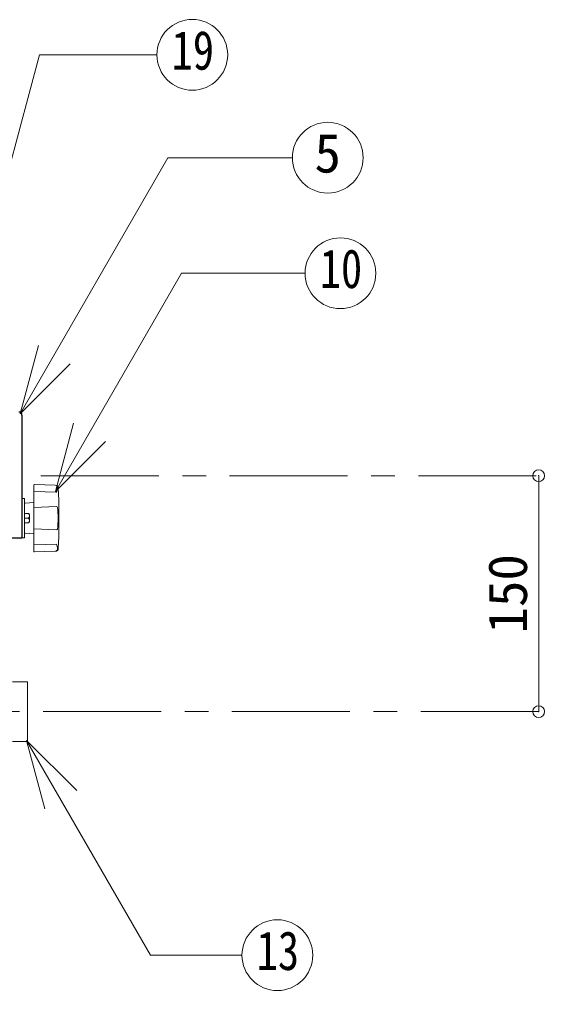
# Model space of a CAD drawing. Units: millimetres at full size, sheet at 1:15; details may follow other scales. Extents: x -3184 to 2891, y -2037 to 2178.
# Drawn here: x -1827 to -1493, y -553 to 65 of the extents above; entities that cross this region are included whole.
import ezdxf
from ezdxf.enums import TextEntityAlignment as Align

# ---------------------------------------------------------------- set-up
doc = ezdxf.new("R2010")
doc.units = ezdxf.units.MM
doc.header["$LTSCALE"] = 15
doc.header["$PDMODE"] = 32
doc.header["$PDSIZE"] = 7.5
doc.linetypes.add('CHAIN1', pattern=[8, 5, -1, 1, -1])
doc.layers.add('0-0', color=7, linetype='Continuous', lineweight=18)
doc.styles.add('ＭＳ ゴシック', font='')
doc.styles.get('ＭＳ ゴシック').set_extended_font_data('MS Gothic')

msp = doc.modelspace()

# ---------------------------------------------------------------- linework, layer by layer
at = {"layer": '0-0'}
for p, q in [((-1869.66, -164.89), (-1814.08, 42.55)), ((-1739.41, 42.55), (-1814.08, 42.55)), ((-1826.44, -185.76), (-1732.41, -22.88)), ((-1653.28, -22.88), (-1732.41, -22.88)), ((-1803.98, -235.22), (-1723.81, -96.35)), ((-1645.22, -96.35), (-1723.81, -96.35)), ((-1826.44, -185.76), (-1814.8, -142.3)), ((-1826.44, -185.76), (-1794.62, -153.94)), ((-1803.98, -235.22), (-1792.34, -191.75)), ((-1803.98, -235.22), (-1772.16, -203.4)), ((-1817.7, -273.09), (-1817.7, -231.17)), ((-1817.19, -230.67), (-1804.04, -231.09)), ((-1801.72, -240.37), (-1802.11, -232.98)), ((-1823.7, -239.63), (-1825.2, -239.63)), ((-1817.7, -235.2), (-1803.15, -235.68)), ((-1823.24, -242.59), (-1817.7, -242.13)), ((-1817.7, -245.28), (-1803.15, -244.79)), ((-1801.7, -263.37), (-1801.7, -240.89)), ((-1821.08, -249.13), (-1823.7, -249.13)), ((-1821.08, -252.13), (-1823.7, -252.13)), ((-1820.45, -249.78), (-1820.45, -254.48)), ((-1821.08, -255.13), (-1823.7, -255.13)), ((-1817.7, -258.98), (-1803.15, -259.47)), ((-1823.24, -261.67), (-1817.7, -262.13)), ((-1801.72, -263.89), (-1802.11, -271.28)), ((-1817.7, -269.06), (-1803.15, -268.58)), ((-1817.19, -273.59), (-1804.04, -273.17)), ((-1821.7, -356.13), (-1831.2, -356.13)), ((-1821.7, -394.13), (-1821.7, -356.13)), ((-1821.7, -394.13), (-1831.2, -394.13)), ((-1822.24, -393.47), (-1810.59, -436.94)), ((-1822.24, -393.47), (-1790.42, -425.29)), ((-1822.24, -393.47), (-1743.4, -530.02)), ((-1685.32, -530.02), (-1743.4, -530.02))]:
    msp.add_line(p, q, dxfattribs=at)
at = {"layer": '0-0', "color": 5, "lineweight": 25}
for p in [(-1825.2, -186.63), (-2507.08, -264.63)]:
    msp.add_line(p, (-1825.2, -264.63), dxfattribs=at)
at = {"layer": '0-0', "color": 4, "linetype": 'CHAIN1', "lineweight": 9}
for p, q in [((-1813.2, -225.13), (-1496.7, -225.13)), ((-1496.7, -375.13), (-1896.7, -375.13))]:
    msp.add_line(p, q, dxfattribs=at)
at = {"layer": '0-0', "color": 4, "lineweight": 9}
msp.add_line((-1496.7, -225.13), (-1496.7, -375.13), dxfattribs=at)
at = {"layer": '0-0'}
msp.add_lwpolyline([(-1823.7, -239.63), (-1823.7, -264.63), (-1825.2, -264.63)], dxfattribs=at)
for centre in [(-1716.91, 42.55), (-1630.78, -22.88), (-1622.72, -96.35), (-1662.82, -530.02)]:
    msp.add_circle(centre, 22.5, dxfattribs=at)
at = {"layer": '0-0', "color": 5, "lineweight": 25}
msp.add_arc((-1827.2, -186.63), 2, 0, 90, dxfattribs=at)
at = {"layer": '0-0'}
for centre, radius, start, end in [((-1817.2, -231.17), 0.5, 88.15415, 180), ((-1804.1, -233.09), 2, 3.01913, 88.15415), ((-1812.66, -232.71), 9.96, 342.62002, 1.09064), ((-1804.77, -232.63), 2.07, 3.02757, 38.73305), ((-1811.7, -240.89), 10, 0, 3.01913), ((-1823.2, -243.09), 0.5, 94.76364, 180), ((-1803.14, -245.29), 0.5, 7.29873, 91.90915), ((-1856.54, -252.13), 54.34, 352.70127, 7.29873), ((-1822.02, -250.66), 1.79, 29.24063, 58.37188), ((-1822.56, -250.63), 2.11, 314.62454, 45.37546), ((-1822.56, -253.63), 2.11, 314.62454, 45.37546), ((-1822.02, -253.6), 1.79, 301.62812, 330.75937), ((-1803.14, -258.97), 0.5, 268.09085, 352.70127), ((-1823.2, -261.17), 0.5, 180, 265.23636), ((-1811.7, -263.37), 10, 356.98087, 0), ((-1804.1, -271.17), 2, 271.84585, 356.98087), ((-1812.66, -271.55), 9.96, 358.90936, 17.37998), ((-1817.2, -273.09), 0.5, 180, 271.84585), ((-1804.77, -271.63), 2.07, 321.26695, 356.97243)]:
    msp.add_arc(centre, radius, start, end, dxfattribs=at)
at = {"layer": '0-0', "color": 1}
for p in [(-1496.7, -225.13), (-1496.7, -375.13)]:
    msp.add_point(p, dxfattribs=at)

# ---------------------------------------------------------------- texts
at = {"layer": '0-0', "style": 'ＭＳ ゴシック', "width": 0.8}
for s, p in [('19', (-1730.03, 25.67)), ('10', (-1635.84, -113.22)), ('13', (-1675.95, -546.89))]:
    msp.add_text(s, height=24.74, dxfattribs=at).set_placement(p, align=Align.BOTTOM_LEFT)
at = {"layer": '0-0', "style": 'ＭＳ ゴシック'}
msp.add_text('5', height=24.74, dxfattribs=at).set_placement((-1639.22, -39.76), align=Align.BOTTOM_LEFT)
msp.add_text('150', height=24.74, rotation=90, dxfattribs=at).set_placement((-1496.7, -325.44), align=Align.BOTTOM_LEFT)

doc.saveas('drawing.dxf')
